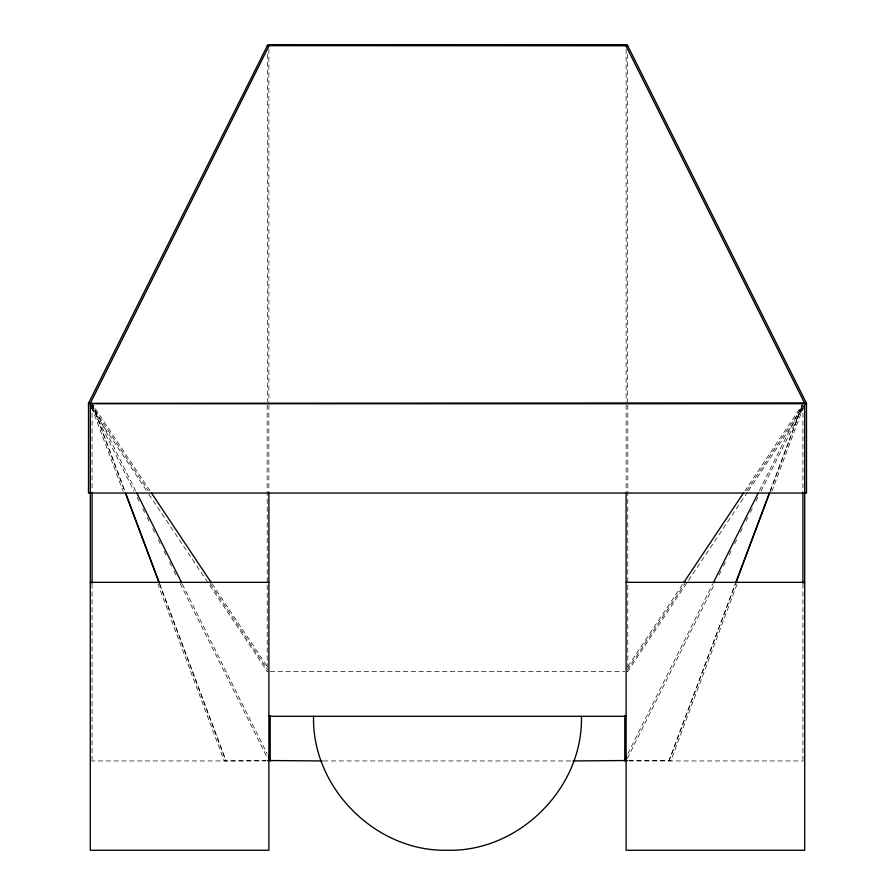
<?xml version="1.0" encoding="UTF-8"?>
<svg xmlns="http://www.w3.org/2000/svg" width="895" height="895" viewBox="0 0 895 895"><rect width="100%" height="100%" fill="white"/><g stroke="black" fill="none" stroke-linecap="round" stroke-linejoin="round"><path stroke-width="0.67" stroke-dasharray="4.47 3.36" d="M628.782 760.515L669.035 760.515L735.444 583.45M770.271 490.583L802.312 405.144M669.136 760.951L735.287 584.524M770.08 491.735L802.916 404.182M736.999 584.312L670.758 760.951L669.035 760.515M771.837 491.411L803.229 407.672M627.898 753.646L712.666 584.122M759.407 490.639L802.412 404.629L745.009 490.728M627.35 758.445L714.781 583.596M719.155 574.847L721.023 571.099M723.518 566.11L725.397 562.362M729.145 554.866L731.014 551.119M734.761 543.623L736.641 539.875M740.389 532.391L742.257 528.643M746.005 521.147L747.873 517.399M750.379 512.399L752.247 508.651M755.995 501.166L757.875 497.419M760.996 491.165L803.453 406.24M627.887 666.406L682.963 583.797M627.272 669.896L684.865 583.506M746.721 490.728L803.341 405.793M627.596 671.642L747.649 491.881M748.421 490.728L803.318 408.377M266.218 760.515L224.242 760.951L158.001 584.312M148.894 494.208L267.404 671.642M270.212 671.642L624.788 671.642M90.462 760.951L265.882 760.951M323.453 760.951L571.547 760.951M629.118 760.951L804.538 760.951M149.991 490.728L92.588 404.629L135.593 490.639M212.037 583.797L267.113 666.406M90.294 403.746L148.279 490.728M210.135 583.506L267.728 669.896M91.682 408.377L148.123 493.044M182.334 584.122L267.102 753.646M91.547 406.24L134.004 491.165M137.125 497.419L139.005 501.166M142.752 508.651L144.621 512.399M147.127 517.399L148.995 521.147M152.743 528.643L154.611 532.391M158.359 539.875L160.239 543.623M163.986 551.119L165.855 554.866M169.602 562.362L171.482 566.11M173.977 571.099L175.845 574.847M180.219 583.596L267.65 758.445M92.688 405.144L124.729 490.583M159.556 583.45L225.965 760.515M92.084 404.182L124.92 491.735M159.713 584.524L225.864 760.951M91.771 407.672L123.163 491.411M802.916 405.2L802.916 491.646M802.916 583.954L802.916 759.631M627.809 405.133L627.809 671.642M627.641 54.136L627.641 401.575M626.108 49.203L626.108 402.224M626.108 405.133L626.108 491.646M268.892 49.203L268.892 402.224M268.892 405.133L268.892 491.646M267.359 54.136L267.359 401.575M267.191 405.133L267.191 671.642M92.084 405.2L92.084 491.646M92.084 583.954L92.084 759.631"/><path stroke-width="1.34" d="M581.448 716.302C583.26 787.88 519.078 852.051 447.5 850.25C375.922 852.051 311.74 787.88 313.552 716.302M624.52 760.951L626.657 756.141M735.903 582.209L769.342 493.055M735.779 583.216L769.599 493.044M267.381 45.679L267.359 45.69A1.79 1.522 0 0 1 268.892 45.018L626.108 45.018A1.79 1.522 0 0 1 627.641 45.768L267.381 45.679L88.694 402.94A1.79 1.79 0 0 0 88.504 403.746L88.504 493.044L806.496 493.044L806.496 403.746A1.79 1.79 0 0 0 806.305 402.94L627.697 45.734A1.79 1.79 0 0 0 626.108 44.75L268.892 44.75A1.79 1.79 0 0 0 267.303 45.734M88.806 402.884L90.294 403.309L268.892 46.104L268.892 44.772M713.281 582.88L758.154 493.123M683.735 582.634L743.465 493.055M90.294 403.309L806.25 402.895M90.294 582.343L268.892 582.343M626.108 582.343L804.706 582.343M268.892 716.302L626.108 716.302M267.605 760.515L322.055 760.951M627.395 760.515L572.945 760.951M151.535 493.055L211.265 582.634M804.706 403.309L626.108 46.104L626.108 44.772M136.845 493.123L181.719 582.88M268.343 756.141L270.48 760.951M125.658 493.055L159.097 582.209M125.401 493.044L159.22 583.216M804.706 403.746L804.706 850.25L626.108 850.25L626.108 493.044M802.916 493.044L802.916 583.26M624.788 715.765L624.788 759.877M270.212 715.765L270.212 759.877M268.892 493.044L268.892 850.25L90.294 850.25L90.294 403.746M92.084 493.044L92.084 583.26M806.25 402.974A1.79 1.712 -90 0 1 806.417 403.746L88.527 403.746A1.79 1.712 -90 0 1 88.75 402.974"/></g></svg>
